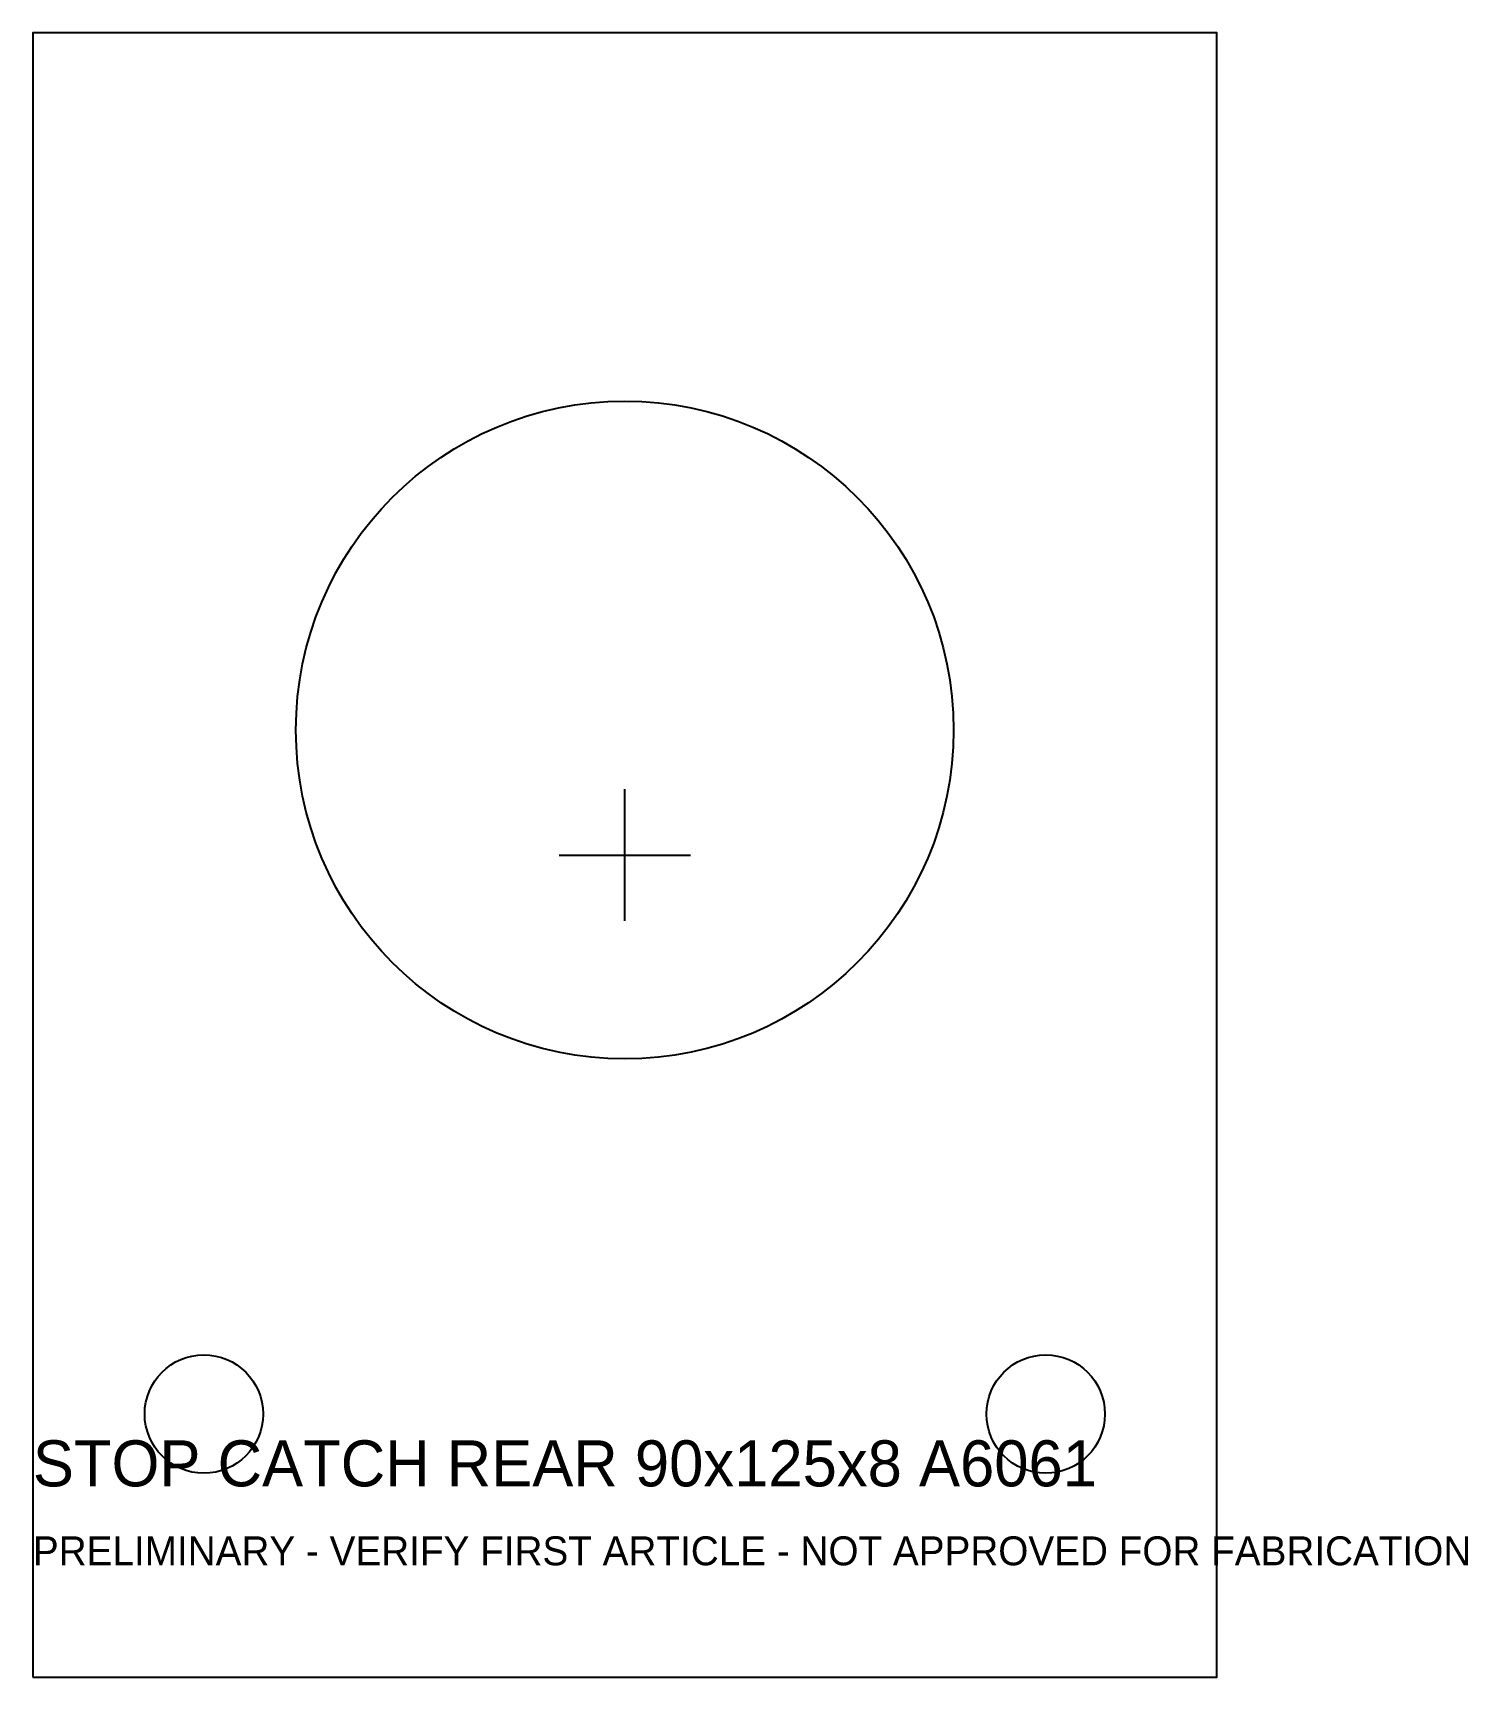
# Model space of a CAD drawing. Header units: metres. Extents: x -45 to 64, y -62 to 62.
import ezdxf

# ---------------------------------------------------------------- set-up
doc = ezdxf.new("R2010")
doc.units = ezdxf.units.M
for name, color, linetype in [('CENTER', 6, 'Continuous'), ('CUT_OPENING_D50', 5, 'Continuous'), ('M8_CLEARANCE_D9', 1, 'Continuous'), ('NOTES', 7, 'Continuous'), ('OUTLINE', 7, 'Continuous')]:
    doc.layers.add(name, color=color, linetype=linetype)

msp = doc.modelspace()

# ---------------------------------------------------------------- linework, layer by layer
at = {"layer": 'CENTER'}
for p, q in [((0, -5), (0, 5)), ((-5, 0), (5, 0))]:
    msp.add_line(p, q, dxfattribs=at)
at = {"layer": 'CUT_OPENING_D50'}
msp.add_circle((0, 9.5), 25, dxfattribs=at)
at = {"layer": 'M8_CLEARANCE_D9'}
for centre in [(-32, -42.5), (32, -42.5)]:
    msp.add_circle(centre, 4.5, dxfattribs=at)
at = {"layer": 'OUTLINE'}
msp.add_lwpolyline([(-45, -62.5), (45, -62.5), (45, 62.5), (-45, 62.5)], close=True, dxfattribs=at)

# ---------------------------------------------------------------- texts
at = {"layer": 'NOTES'}
for s, height, p in [('STOP CATCH REAR 90x125x8 A6061', 3.5, (-45, -48)), ('PRELIMINARY - VERIFY FIRST ARTICLE - NOT APPROVED FOR FABRICATION', 2.2, (-45, -54))]:
    msp.add_text(s, height=height, dxfattribs=at).set_placement(p)

doc.saveas('drawing.dxf')
